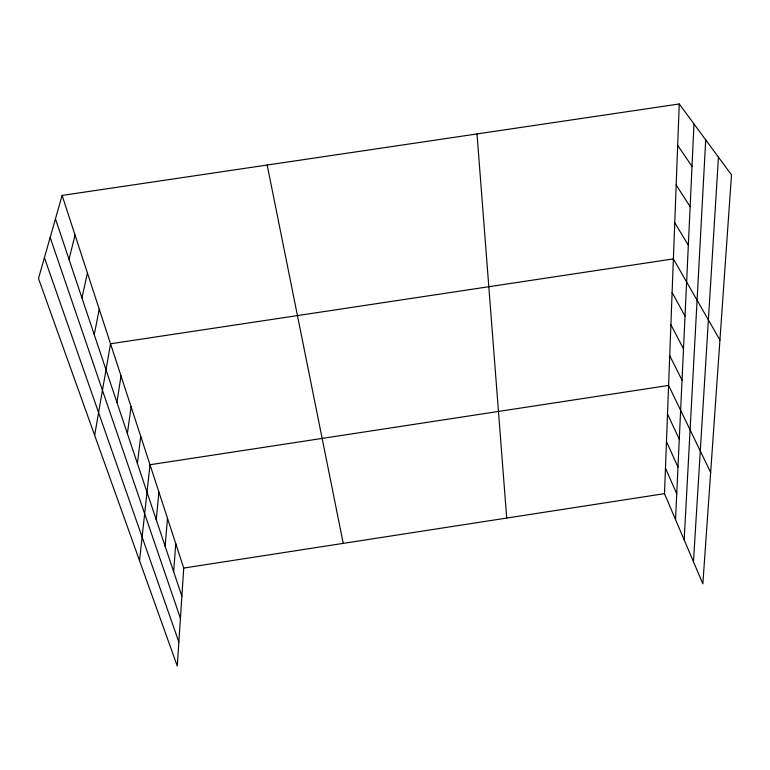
<?xml version="1.0" encoding="UTF-8"?>
<svg xmlns="http://www.w3.org/2000/svg" width="770" height="770" viewBox="0 0 770 770"><rect width="100%" height="100%" fill="white"/><g stroke="black" fill="none" stroke-linecap="round" stroke-linejoin="round"><path stroke-width="1.16" d="M679.246 103.969L731.5 174.867L702.856 583.824L664.5 493.647L679.246 103.969L62.11 195.426L38.5 278.49L177.264 666.031L183.732 568.058L62.11 195.426M675.531 519.586L693.991 123.98M684.174 539.905L705.705 139.87M693.452 561.734L718.439 157.138M173.654 571.706L175.772 543.668M165.117 546.228L167.504 518.364M156.243 519.74L158.928 492.069M139.534 560.666L150.006 464.743L668.591 385.433L710.662 472.414M137.397 463.473L140.737 436.33M127.377 433.568L131.073 406.743M116.925 402.364L121.015 375.914M94.643 435.291L110.524 343.776L673.384 258.893L719.931 340.051M94.248 334.681L99.234 309.194M81.938 297.903L87.434 273.013M69.011 259.336L75.065 235.139M183.732 568.058L664.5 493.647M677.677 145.415L692.018 166.339M676.175 184.964L690.132 206.697M674.751 222.751L688.332 245.197M672.114 292.494L685.031 316.114M670.891 324.728L683.5 348.829M669.717 355.682L682.037 380.207M667.513 414.039L679.284 439.256M666.474 441.576L677.985 467.063M665.472 468.093L676.734 493.82M44.41 257.7L178.842 642.007M50.166 237.458L180.411 618.3M55.45 218.844L181.864 596.221M267.18 165.04L343.247 543.37M477.005 133.941L506.708 518.075"/></g></svg>
